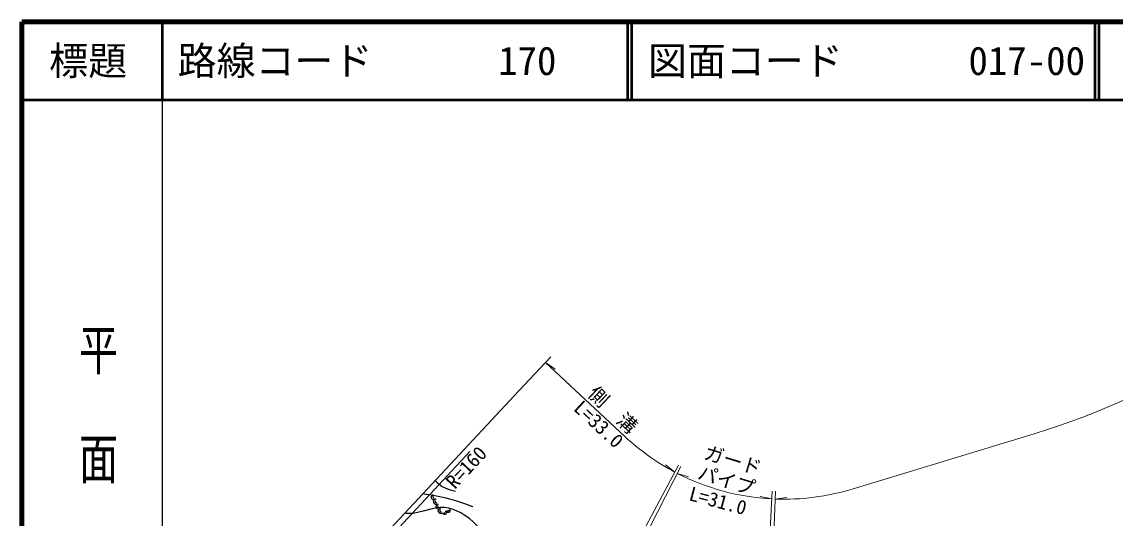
# Model space of a CAD drawing. Units: millimetres at full size, sheet at 1:1000; details may follow other scales. Extents: x 40000 to 680000, y 20000 to 380000.
# Drawn here: x 40000 to 180348, y 316255 to 380000 of the extents above; entities that cross this region are included whole.
import ezdxf
from ezdxf.enums import TextEntityAlignment as Align

# ---------------------------------------------------------------- set-up
doc = ezdxf.new("R2010")
doc.units = ezdxf.units.MM
doc.header["$LTSCALE"] = 1000
for name, color, linetype, lineweight in [('M-BGD', 7, 'Continuous', 25), ('M-BMK-OTRS', 5, 'Continuous', 25), ('M-STR-HTXT', 7, 'Continuous', 13), ('M-TTL', 2, 'Continuous', 140), ('M-TTL-BAND', 7, 'Continuous', 25), ('M-TTL-LINE', 7, 'Continuous', 50)]:
    doc.layers.add(name, color=color, linetype=linetype, lineweight=lineweight)
doc.layers.add('M-TTL-TXT', color=7, linetype='Continuous')
doc.styles.add('@ＭＳ ゴシック', font='')
doc.styles.add('ＭＳ ゴシック', font='')
doc.styles.get('@ＭＳ ゴシック').set_extended_font_data('@MS Gothic')
doc.styles.get('ＭＳ ゴシック').set_extended_font_data('MS Gothic')

msp = doc.modelspace()

# ---------------------------------------------------------------- linework, layer by layer
at = {"layer": 'M-BGD'}
for p, q in [((92579, 319033), (92687, 319178)), ((92579, 318852), (92579, 319033)), ((92640, 318731), (92579, 318852)), ((92712, 318647), (92640, 318731)), ((92687, 319178), (92820, 319275)), ((92821, 318611), (92712, 318647)), ((92796, 318961), (92832, 319070)), ((92845, 318864), (92796, 318961)), ((92978, 318599), (92821, 318611)), ((92941, 318792), (92845, 318864)), ((92894, 318466), (92978, 318599)), ((93087, 318683), (93062, 318792)), ((93123, 318611), (93087, 318683)), ((93183, 318551), (93123, 318611)), ((92858, 318357), (92894, 318466)), ((92882, 318249), (92858, 318357)), ((92942, 318128), (92882, 318249)), ((93087, 318019), (92942, 318128)), ((93268, 318020), (93087, 318019)), ((93111, 318333), (93111, 318454)), ((93160, 318237), (93111, 318333)), ((93268, 318201), (93160, 318237)), ((93193, 317835), (93298, 317975)), ((93193, 317661), (93193, 317835)), ((93252, 317545), (93193, 317661)), ((93322, 317463), (93252, 317545)), ((93425, 318068), (93268, 318020)), ((93298, 317975), (93425, 318068)), ((93426, 317429), (93322, 317463)), ((93403, 317766), (93437, 317870)), ((93449, 317673), (93403, 317766)), ((93577, 317417), (93426, 317429)), ((93542, 317603), (93449, 317673)), ((93461, 317184), (93496, 317289)), ((93496, 317289), (93577, 317417)), ((93682, 317499), (93659, 317603)), ((93717, 317429), (93682, 317499)), ((93706, 317162), (93705, 317278)), ((93775, 317371), (93717, 317429)), ((94534, 317193), (94493, 317145)), ((94767, 317191), (94698, 317150)), ((94789, 317273), (94767, 317191)), ((94879, 317396), (94922, 317282)), ((94922, 317282), (94932, 317149)), ((93485, 317080), (93461, 317184)), ((93543, 316964), (93485, 317080)), ((93683, 316859), (93543, 316964)), ((93857, 316859), (93683, 316859)), ((93752, 317069), (93706, 317162)), ((93857, 317034), (93752, 317069)), ((94008, 316906), (93857, 316859)), ((94095, 316795), (94017, 316888)), ((94208, 316722), (94095, 316795)), ((94250, 316886), (94168, 316908)), ((94342, 316731), (94208, 316722)), ((94319, 316927), (94250, 316886)), ((94368, 317002), (94319, 316927)), ((94428, 316782), (94342, 316731)), ((94441, 317115), (94362, 317091)), ((94487, 316840), (94428, 316782)), ((94493, 317145), (94441, 317115)), ((94508, 316922), (94487, 316840)), ((94509, 317039), (94508, 316922)), ((94611, 316983), (94509, 317039)), ((94698, 317150), (94609, 317144)), ((94694, 316962), (94611, 316983)), ((94773, 316985), (94694, 316962)), ((94859, 317036), (94773, 316985)), ((94932, 317149), (94859, 317036))]:
    msp.add_line(p, q, dxfattribs=at)
for points in [[(93072, 321100), (93274, 320873), (93575, 320608), (93977, 320337), (94417, 320113), (94983, 319895), (95654, 319702)], [(91494, 319409), (91638, 319377), (92528, 319243), (93452, 319086), (94426, 318862), (95679, 318507), (96833, 318126), (97862, 317733), (97900, 317716)], [(100573, 312528), (99889, 313508), (99100, 314542), (98573, 315146), (97994, 315724), (97451, 316191), (96874, 316611), (96355, 316926), (95812, 317191), (95248, 317399), (94751, 317527), (94254, 317602), (93754, 317619), (93259, 317577), (92676, 317468), (91511, 317154), (90219, 316869), (89813, 316839), (89318, 316871), (89162, 316909)]]:
    msp.add_lwpolyline(points, dxfattribs=at)
at = {"layer": 'M-BMK-OTRS'}
msp.add_line((58656, 284218), (103799, 332595), dxfattribs=at)
at = {"layer": 'M-STR-HTXT'}
for p, q in [((103799, 332595), (107892, 336982)), ((107210, 336251), (117390, 326751)), ((107210, 336251), (108477, 335410)), ((146597, 319987), (169949, 327098)), ((77030, 302864), (97497, 324798)), ((124285, 323057), (119138, 313336)), ((124601, 322892), (119573, 313109)), ((123817, 322173), (122609, 323096)), ((124144, 322003), (125592, 321540)), ((136278, 318727), (134793, 319055)), ((136330, 319725), (135751, 308741)), ((136305, 308715), (136732, 319707)), ((136693, 318708), (138201, 318899))]:
    msp.add_line(p, q, dxfattribs=at)
for centre, radius, start, end in [((142273, 417977), 95000, 286.93774, 318.67529), ((137857, 348685), 30000, 226.98078, 242.09619), ((137857, 348685), 30000, 242.79951, 266.98238), ((137857, 348685), 30000, 267.77586, 286.9376)]:
    msp.add_arc(centre, radius, start, end, dxfattribs=at)
at = {"layer": 'M-TTL'}
for p, q in [((40000, 380000), (40000, 20000)), ((680000, 380000), (40000, 380000)), ((680000, 380000), (40000, 380000))]:
    msp.add_line(p, q, dxfattribs=at)
at = {"layer": 'M-TTL-BAND'}
msp.add_line((58000, 370000), (58000, 20000), dxfattribs=at)
at = {"layer": 'M-TTL-LINE'}
for p, q in [((58000, 380000), (58000, 370000)), ((117750, 380000), (117750, 370000)), ((118250, 380000), (118250, 370000)), ((177750, 380000), (177750, 370000)), ((178250, 380000), (178250, 370000)), ((40000, 370000), (680000, 370000))]:
    msp.add_line(p, q, dxfattribs=at)

# ---------------------------------------------------------------- texts
at = {"layer": 'M-STR-HTXT', "style": 'ＭＳ ゴシック'}
for s, rotation, p in [('側\u3000溝', 316.981, (114877, 329096)), ('L=33.0', 316.981, (113062, 327248)), ('ガード', 343.299, (130858, 322296)), ('パイプ', 343.299, (130037, 319722)), ('L=31.0', 344.891, (128989, 317076))]:
    msp.add_text(s, height=1833, rotation=rotation, dxfattribs=at).set_placement(p, align=Align.BOTTOM_CENTER)
msp.add_text('R=160', height=1833, rotation=46.981, dxfattribs=at).set_placement((95995, 319499), align=Align.BOTTOM_LEFT)
at = {"layer": 'M-TTL-BAND', "style": '@ＭＳ ゴシック', "width": 1.4}
msp.add_text('平  面  図', height=3666, rotation=270, dxfattribs=at).set_placement((49777, 306475), align=Align.MIDDLE_RIGHT)
at = {"layer": 'M-TTL-TXT', "style": 'ＭＳ ゴシック'}
msp.add_text('標題', height=3666, dxfattribs=at).set_placement((48500, 375000), align=Align.MIDDLE_CENTER)
for s, p in [('路線コード', (60000, 375000)), ('170', (101142, 375000)), ('図面コード', (120380, 375000)), ('017-00', (161521, 375000))]:
    msp.add_text(s, height=3666, dxfattribs=at).set_placement(p, align=Align.MIDDLE_LEFT)

doc.saveas('drawing.dxf')
